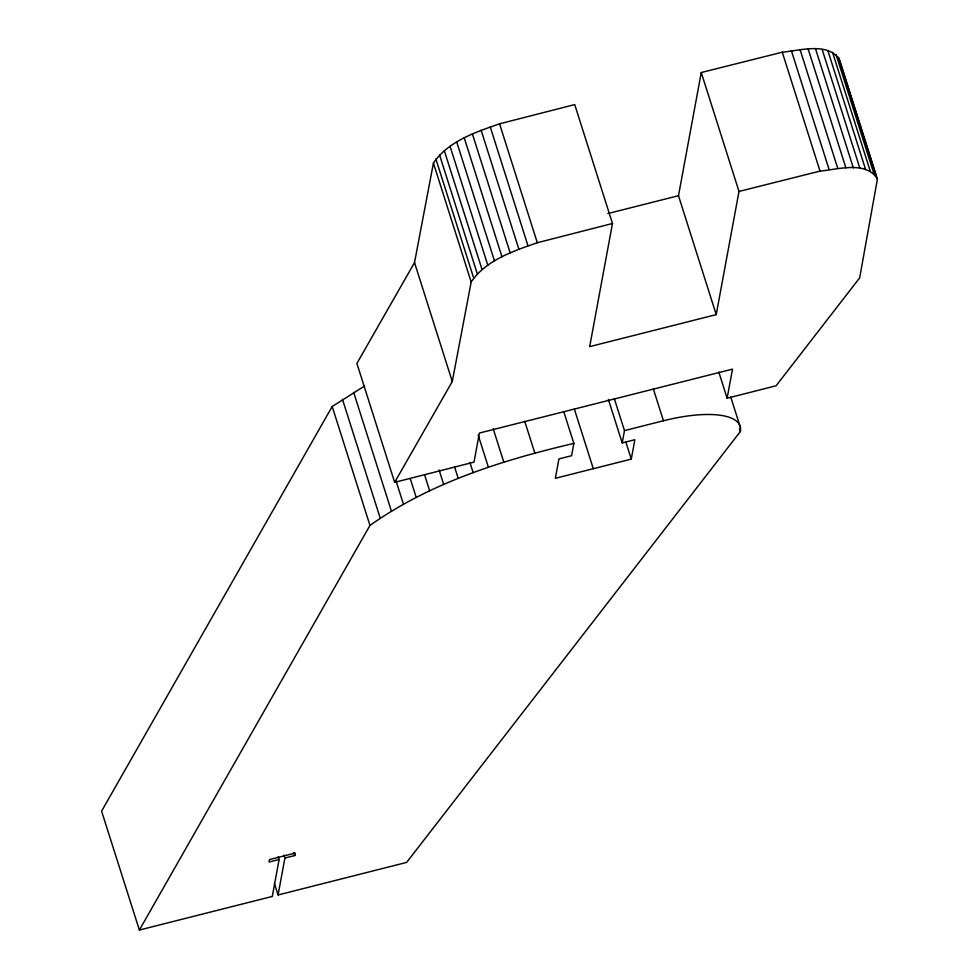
<?xml version="1.0" encoding="UTF-8"?>
<svg xmlns="http://www.w3.org/2000/svg" width="979" height="979" viewBox="0 0 979 979"><rect width="100%" height="100%" fill="white"/><g stroke="black" fill="none" stroke-linecap="round" stroke-linejoin="round"><path stroke-width="1.47" d="M727.116 398.22L732.5 369.132L479.392 433.048L474.007 462.125L394.647 482.341L356.894 363.429L414.521 262.592L433.428 163.077C448.333 141.135 475.61 132.189 499.559 123.819L574.734 104.582L612.475 223.493L589.688 346.627L716.224 314.614L678.484 195.702L701.258 72.532L782.27 52.205C799.537 50.639 828.968 41.522 839.664 60.233L877.404 179.145L859.672 277.865L776.114 385.763L727.116 398.22L718.831 372.118M278.207 856.588L279.125 859.489L272.284 896.434L139.373 930.05L101.596 811.163L332.187 406.518L364.482 386.069M739.463 428.606L740.381 431.506L406.628 862.413L278.073 894.965L284.913 858.032L283.983 855.132M284.913 858.032L294.765 855.536L295.217 853.076L269.506 859.574L269.054 862.034L279.125 859.489M563.733 411.51L573.865 443.401L571.589 455.712L558.936 458.918L555.338 478.303L631.271 459.102L634.857 439.706L622.203 442.912L608.375 399.42M622.203 442.912L624.48 430.601L614.347 398.698M716.224 314.614L738.998 191.443L701.258 72.532M394.647 482.341L452.274 381.492L471.18 281.989C486.073 260.047 513.363 251.089 537.3 242.731L612.475 223.493M139.373 930.05L369.964 525.405C430.466 482.647 502.46 460.093 573.865 443.401M607.849 213.569L678.484 195.702M624.48 430.601L663.456 420.762A86.593 28.917 -17.6 0 1 740.381 431.506M738.998 191.443L820.023 171.105C837.29 169.538 866.721 160.434 877.404 179.145M838.477 57.174L876.229 176.085M836.09 54.543L873.843 173.454M832.542 52.364L870.294 171.276M827.879 50.7L865.632 169.612M822.189 49.562L859.941 168.474M815.58 48.974L853.321 167.886M808.14 48.95L845.893 167.862M800.027 49.488L837.767 168.4M791.35 50.578L829.091 169.489M782.27 52.205L820.023 171.105M730.762 397.095L740.43 427.542M653.323 388.871L663.456 420.762M625.74 441.7L631.271 459.102M499.559 123.819L537.3 242.731M490.222 126.842L527.975 245.753M574.416 409.259L593.298 468.696M481.13 130.244L518.87 249.155M472.416 133.964L510.169 252.876M464.254 137.929L501.994 256.841M456.752 142.09L494.505 260.989M450.071 146.348L487.823 265.26M444.307 150.656L482.06 269.568M524.756 421.386L534.901 453.277M439.559 154.927L477.311 273.839M435.912 159.087L473.665 277.999M433.428 163.077L471.18 281.989M493.196 428.741L503.793 462.088M478.229 435.239L488.362 467.142M414.521 262.592L452.274 381.492M469.908 462.431L473.138 472.576M454.525 466.763L458.221 478.364M439.094 469.969L443.695 484.47M424.605 474.901L429.671 490.846M410.25 478.609L416.234 497.454M396.091 481.068L403.47 504.271M353.664 392.334L391.453 511.222M342.479 399.395L380.256 518.283M332.187 406.518L369.964 525.405M293.847 852.636L294.765 855.536M274.389 883.364L278.073 894.965"/></g></svg>
